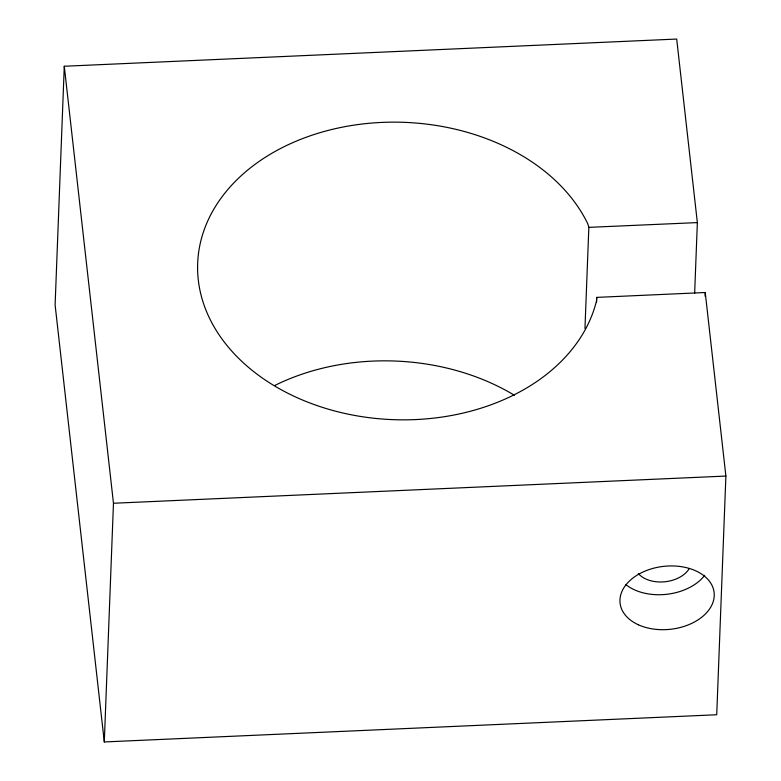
<?xml version="1.0" encoding="UTF-8"?>
<svg xmlns="http://www.w3.org/2000/svg" width="781" height="781" viewBox="0 0 781 781"><rect width="100%" height="100%" fill="white"/><g stroke="black" fill="none" stroke-linecap="round" stroke-linejoin="round"><path stroke-width="1.17" d="M694.651 293.226L697.355 222.595L676.697 39.05L64.276 66.248L55.109 304.941L104.303 741.95L716.724 714.752L725.891 476.059L705.233 292.514L596.733 297.385L596.508 300.861A201.127 148.761 2.2 0 1 297.424 397.812A201.127 148.761 2.2 0 1 270.021 154.384A201.127 148.761 2.2 0 1 587.849 223.942L588.845 227.359L584.959 328.44M104.303 741.95L113.47 503.257L64.276 66.248M596.538 302.257L596.733 297.385M705.087 296.165L705.233 292.514M588.845 227.359L697.355 222.595M113.47 503.257L725.891 476.059M274.805 385.463A201.127 148.761 2.2 0 1 514.396 395.264M689.301 568.519A28.399 18.988 -6.4 0 1 664.651 581.796A28.399 18.988 -6.4 0 1 638.292 573.488M704.696 575.324A47.329 31.65 -6.4 0 1 625.669 584.442M638.292 624.741A47.329 31.65 -6.4 0 0 713.834 599.154A47.329 31.65 -6.4 0 0 649.157 569.554A47.329 31.65 -6.4 0 0 638.292 624.741"/></g></svg>
